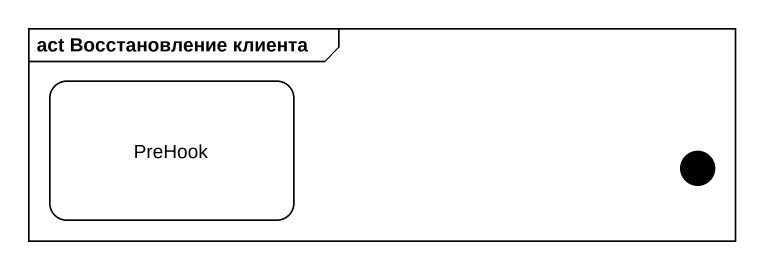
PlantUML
@startuml
mainframe act Восстановление клиента
hide empty description
state PreHook
state initial1 <<start>>
@enduml
